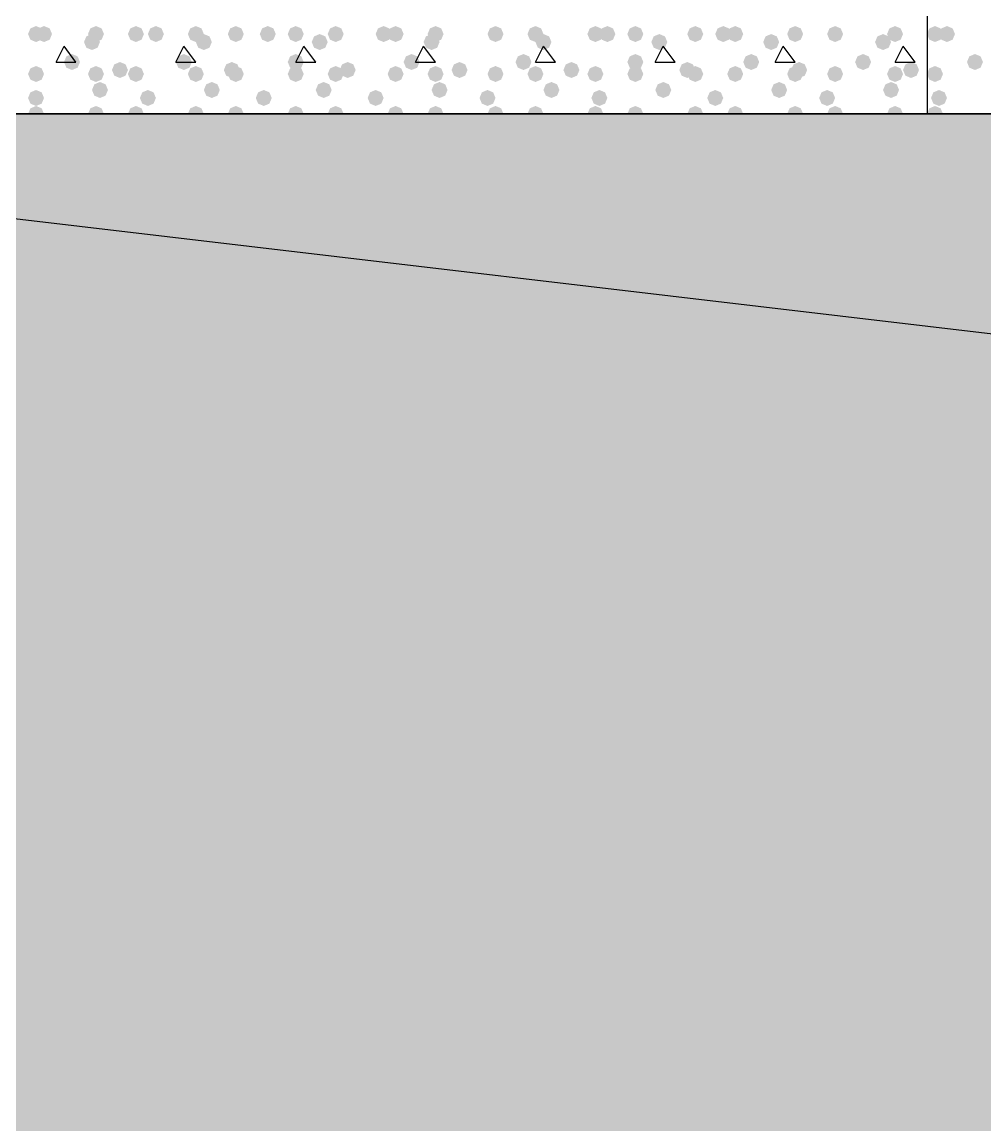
# Model space of a CAD drawing. Header units: millimetres. Extents: x 0 to 420, y 0 to 297.
# Drawn here: x 226.63 to 236.83, y 131.91 to 143.59 of the extents above; entities that cross this region are included whole.
import ezdxf

# ---------------------------------------------------------------- set-up
doc = ezdxf.new("R2010")
doc.units = ezdxf.units.MM
doc.layers.get('0').update_dxf_attribs({"linetype": 'CONTINUOUS'})

msp = doc.modelspace()

# ---------------------------------------------------------------- hatches: boundary and pattern name
at = {"true_color": 0x000008}
for points in [[(226.864333, 143.467667), (226.839463, 143.407871), (226.779667, 143.383), (226.719871, 143.407871), (226.695, 143.467667), (226.719871, 143.527462), (226.779667, 143.552333), (226.839462, 143.527463)], [(226.949, 143.467667), (226.924129, 143.407871), (226.864333, 143.383), (226.804538, 143.407871), (226.779667, 143.467667), (226.804537, 143.527462), (226.864333, 143.552333), (226.924129, 143.527463)], [(227.499333, 143.467667), (227.474463, 143.407871), (227.414667, 143.383), (227.354871, 143.407871), (227.33, 143.467667), (227.354871, 143.527462), (227.414667, 143.552333), (227.474462, 143.527463)], [(227.922667, 143.467667), (227.897796, 143.407871), (227.838, 143.383), (227.778204, 143.407871), (227.753333, 143.467667), (227.778204, 143.527462), (227.838, 143.552333), (227.897796, 143.527463)], [(228.134333, 143.467667), (228.109463, 143.407871), (228.049667, 143.383), (227.989871, 143.407871), (227.965, 143.467667), (227.989871, 143.527462), (228.049667, 143.552333), (228.109462, 143.527463)], [(228.557667, 143.467667), (228.532796, 143.407871), (228.473, 143.383), (228.413204, 143.407871), (228.388333, 143.467667), (228.413204, 143.527462), (228.473, 143.552333), (228.532796, 143.527463)], [(228.981, 143.467667), (228.956129, 143.407871), (228.896333, 143.383), (228.836538, 143.407871), (228.811667, 143.467667), (228.836537, 143.527462), (228.896333, 143.552333), (228.956129, 143.527463)], [(229.319667, 143.467667), (229.294796, 143.407871), (229.235, 143.383), (229.175204, 143.407871), (229.150333, 143.467667), (229.175204, 143.527462), (229.235, 143.552333), (229.294796, 143.527463)], [(229.616, 143.467667), (229.591129, 143.407871), (229.531333, 143.383), (229.471538, 143.407871), (229.446667, 143.467667), (229.471537, 143.527462), (229.531333, 143.552333), (229.591129, 143.527463)], [(230.039333, 143.467667), (230.014462, 143.407871), (229.954667, 143.383), (229.894871, 143.407871), (229.87, 143.467667), (229.894871, 143.527462), (229.954667, 143.552333), (230.014462, 143.527463)], [(230.547333, 143.467667), (230.522462, 143.407871), (230.462667, 143.383), (230.402871, 143.407871), (230.378, 143.467667), (230.402871, 143.527462), (230.462667, 143.552333), (230.522462, 143.527463)], [(230.674333, 143.467667), (230.649463, 143.407871), (230.589667, 143.383), (230.529871, 143.407871), (230.505, 143.467667), (230.529871, 143.527462), (230.589667, 143.552333), (230.649462, 143.527463)], [(231.097667, 143.467667), (231.072796, 143.407871), (231.013, 143.383), (230.953204, 143.407871), (230.928333, 143.467667), (230.953204, 143.527462), (231.013, 143.552333), (231.072796, 143.527463)], [(231.732667, 143.467667), (231.707796, 143.407871), (231.648, 143.383), (231.588204, 143.407871), (231.563333, 143.467667), (231.588204, 143.527462), (231.648, 143.552333), (231.707796, 143.527463)], [(231.732667, 143.467667), (231.707796, 143.407871), (231.648, 143.383), (231.588204, 143.407871), (231.563333, 143.467667), (231.588204, 143.527462), (231.648, 143.552333), (231.707796, 143.527463)], [(232.156, 143.467667), (232.131129, 143.407871), (232.071333, 143.383), (232.011538, 143.407871), (231.986667, 143.467667), (232.011537, 143.527462), (232.071333, 143.552333), (232.131129, 143.527463)], [(232.791, 143.467667), (232.766129, 143.407871), (232.706333, 143.383), (232.646538, 143.407871), (232.621667, 143.467667), (232.646537, 143.527462), (232.706333, 143.552333), (232.766129, 143.527463)], [(232.918, 143.467667), (232.893129, 143.407871), (232.833333, 143.383), (232.773538, 143.407871), (232.748667, 143.467667), (232.773537, 143.527462), (232.833333, 143.552333), (232.893129, 143.527463)], [(233.214333, 143.467667), (233.189462, 143.407871), (233.129667, 143.383), (233.069871, 143.407871), (233.045, 143.467667), (233.069871, 143.527462), (233.129667, 143.552333), (233.189462, 143.527463)], [(233.849333, 143.467667), (233.824462, 143.407871), (233.764667, 143.383), (233.704871, 143.407871), (233.68, 143.467667), (233.704871, 143.527462), (233.764667, 143.552333), (233.824462, 143.527463)], [(234.145667, 143.467667), (234.120796, 143.407871), (234.061, 143.383), (234.001204, 143.407871), (233.976333, 143.467667), (234.001204, 143.527462), (234.061, 143.552333), (234.120796, 143.527463)], [(234.272667, 143.467667), (234.247796, 143.407871), (234.188, 143.383), (234.128204, 143.407871), (234.103333, 143.467667), (234.128204, 143.527462), (234.188, 143.552333), (234.247796, 143.527463)], [(234.907667, 143.467667), (234.882796, 143.407871), (234.823, 143.383), (234.763204, 143.407871), (234.738333, 143.467667), (234.763204, 143.527462), (234.823, 143.552333), (234.882796, 143.527463)], [(235.331, 143.467667), (235.306129, 143.407871), (235.246333, 143.383), (235.186538, 143.407871), (235.161667, 143.467667), (235.186537, 143.527462), (235.246333, 143.552333), (235.306129, 143.527463)], [(235.331, 143.467667), (235.306129, 143.407871), (235.246333, 143.383), (235.186538, 143.407871), (235.161667, 143.467667), (235.186537, 143.527462), (235.246333, 143.552333), (235.306129, 143.527463)], [(235.966, 143.467667), (235.941129, 143.407871), (235.881333, 143.383), (235.821538, 143.407871), (235.796667, 143.467667), (235.821537, 143.527462), (235.881333, 143.552333), (235.941129, 143.527463)], [(227.457, 143.383), (227.432129, 143.323204), (227.372333, 143.298333), (227.312537, 143.323204), (227.287667, 143.383), (227.312537, 143.442796), (227.372333, 143.467667), (227.432129, 143.442796)], [(228.642333, 143.383), (228.617462, 143.323204), (228.557667, 143.298333), (228.497871, 143.323204), (228.473, 143.383), (228.497871, 143.442796), (228.557667, 143.467667), (228.617462, 143.442796)], [(229.87, 143.383), (229.845129, 143.323204), (229.785333, 143.298333), (229.725538, 143.323204), (229.700667, 143.383), (229.725537, 143.442796), (229.785333, 143.467667), (229.845129, 143.442796)], [(231.055333, 143.383), (231.030462, 143.323204), (230.970667, 143.298333), (230.910871, 143.323204), (230.886, 143.383), (230.910871, 143.442796), (230.970667, 143.467667), (231.030462, 143.442796)], [(232.240667, 143.383), (232.215796, 143.323204), (232.156, 143.298333), (232.096204, 143.323204), (232.071333, 143.383), (232.096204, 143.442796), (232.156, 143.467667), (232.215796, 143.442796)], [(233.468333, 143.383), (233.443463, 143.323204), (233.383667, 143.298333), (233.323871, 143.323204), (233.299, 143.383), (233.323871, 143.442796), (233.383667, 143.467667), (233.443462, 143.442796)], [(234.653667, 143.383), (234.628796, 143.323204), (234.569, 143.298333), (234.509204, 143.323204), (234.484333, 143.383), (234.509204, 143.442796), (234.569, 143.467667), (234.628796, 143.442796)], [(235.839, 143.383), (235.814129, 143.323204), (235.754333, 143.298333), (235.694538, 143.323204), (235.669667, 143.383), (235.694537, 143.442796), (235.754333, 143.467667), (235.814129, 143.442796)], [(227.245333, 143.171333), (227.220462, 143.111537), (227.160667, 143.086667), (227.100871, 143.111537), (227.076, 143.171333), (227.100871, 143.231129), (227.160667, 143.256), (227.220462, 143.231129)], [(228.430667, 143.171333), (228.405796, 143.111537), (228.346, 143.086667), (228.286204, 143.111537), (228.261333, 143.171333), (228.286204, 143.231129), (228.346, 143.256), (228.405796, 143.231129)], [(229.616, 143.171333), (229.591129, 143.111537), (229.531333, 143.086667), (229.471538, 143.111537), (229.446667, 143.171333), (229.471537, 143.231129), (229.531333, 143.256), (229.591129, 143.231129)], [(230.843667, 143.171333), (230.818796, 143.111537), (230.759, 143.086667), (230.699204, 143.111537), (230.674333, 143.171333), (230.699204, 143.231129), (230.759, 143.256), (230.818796, 143.231129)], [(232.029, 143.171333), (232.004129, 143.111537), (231.944333, 143.086667), (231.884538, 143.111537), (231.859667, 143.171333), (231.884537, 143.231129), (231.944333, 143.256), (232.004129, 143.231129)], [(233.214333, 143.171333), (233.189462, 143.111537), (233.129667, 143.086667), (233.069871, 143.111537), (233.045, 143.171333), (233.069871, 143.231129), (233.129667, 143.256), (233.189462, 143.231129)], [(234.442, 143.171333), (234.417129, 143.111537), (234.357333, 143.086667), (234.297537, 143.111537), (234.272667, 143.171333), (234.297537, 143.231129), (234.357333, 143.256), (234.417129, 143.231129)], [(235.627333, 143.171333), (235.602463, 143.111537), (235.542667, 143.086667), (235.482871, 143.111537), (235.458, 143.171333), (235.482871, 143.231129), (235.542667, 143.256), (235.602462, 143.231129)], [(227.753333, 143.086667), (227.728462, 143.026871), (227.668667, 143.002), (227.608871, 143.026871), (227.584, 143.086667), (227.608871, 143.146462), (227.668667, 143.171333), (227.728462, 143.146463)], [(228.938667, 143.086667), (228.913796, 143.026871), (228.854, 143.002), (228.794204, 143.026871), (228.769333, 143.086667), (228.794204, 143.146462), (228.854, 143.171333), (228.913796, 143.146463)], [(230.166333, 143.086667), (230.141462, 143.026871), (230.081667, 143.002), (230.021871, 143.026871), (229.997, 143.086667), (230.021871, 143.146462), (230.081667, 143.171333), (230.141462, 143.146463)], [(231.351667, 143.086667), (231.326796, 143.026871), (231.267, 143.002), (231.207204, 143.026871), (231.182333, 143.086667), (231.207204, 143.146462), (231.267, 143.171333), (231.326796, 143.146463)], [(232.537, 143.086667), (232.512129, 143.026871), (232.452333, 143.002), (232.392538, 143.026871), (232.367667, 143.086667), (232.392537, 143.146462), (232.452333, 143.171333), (232.512129, 143.146463)], [(233.764667, 143.086667), (233.739796, 143.026871), (233.68, 143.002), (233.620204, 143.026871), (233.595333, 143.086667), (233.620204, 143.146462), (233.68, 143.171333), (233.739796, 143.146463)], [(234.95, 143.086667), (234.925129, 143.026871), (234.865333, 143.002), (234.805538, 143.026871), (234.780667, 143.086667), (234.805537, 143.146462), (234.865333, 143.171333), (234.925129, 143.146463)], [(236.135333, 143.086667), (236.110462, 143.026871), (236.050667, 143.002), (235.990871, 143.026871), (235.966, 143.086667), (235.990871, 143.146462), (236.050667, 143.171333), (236.110462, 143.146463)], [(226.864333, 143.044333), (226.839463, 142.984537), (226.779667, 142.959667), (226.719871, 142.984537), (226.695, 143.044333), (226.719871, 143.104129), (226.779667, 143.129), (226.839462, 143.104129)], [(227.499333, 143.044333), (227.474463, 142.984537), (227.414667, 142.959667), (227.354871, 142.984537), (227.33, 143.044333), (227.354871, 143.104129), (227.414667, 143.129), (227.474462, 143.104129)], [(227.922667, 143.044333), (227.897796, 142.984537), (227.838, 142.959667), (227.778204, 142.984537), (227.753333, 143.044333), (227.778204, 143.104129), (227.838, 143.129), (227.897796, 143.104129)], [(228.557667, 143.044333), (228.532796, 142.984537), (228.473, 142.959667), (228.413204, 142.984537), (228.388333, 143.044333), (228.413204, 143.104129), (228.473, 143.129), (228.532796, 143.104129)], [(228.981, 143.044333), (228.956129, 142.984537), (228.896333, 142.959667), (228.836538, 142.984537), (228.811667, 143.044333), (228.836537, 143.104129), (228.896333, 143.129), (228.956129, 143.104129)], [(229.616, 143.044333), (229.591129, 142.984537), (229.531333, 142.959667), (229.471538, 142.984537), (229.446667, 143.044333), (229.471537, 143.104129), (229.531333, 143.129), (229.591129, 143.104129)], [(230.039333, 143.044333), (230.014462, 142.984537), (229.954667, 142.959667), (229.894871, 142.984537), (229.87, 143.044333), (229.894871, 143.104129), (229.954667, 143.129), (230.014462, 143.104129)], [(230.674333, 143.044333), (230.649463, 142.984537), (230.589667, 142.959667), (230.529871, 142.984537), (230.505, 143.044333), (230.529871, 143.104129), (230.589667, 143.129), (230.649462, 143.104129)], [(231.097667, 143.044333), (231.072796, 142.984537), (231.013, 142.959667), (230.953204, 142.984537), (230.928333, 143.044333), (230.953204, 143.104129), (231.013, 143.129), (231.072796, 143.104129)], [(231.732667, 143.044333), (231.707796, 142.984537), (231.648, 142.959667), (231.588204, 142.984537), (231.563333, 143.044333), (231.588204, 143.104129), (231.648, 143.129), (231.707796, 143.104129)], [(232.156, 143.044333), (232.131129, 142.984537), (232.071333, 142.959667), (232.011538, 142.984537), (231.986667, 143.044333), (232.011537, 143.104129), (232.071333, 143.129), (232.131129, 143.104129)], [(232.791, 143.044333), (232.766129, 142.984537), (232.706333, 142.959667), (232.646538, 142.984537), (232.621667, 143.044333), (232.646537, 143.104129), (232.706333, 143.129), (232.766129, 143.104129)], [(233.214333, 143.044333), (233.189462, 142.984537), (233.129667, 142.959667), (233.069871, 142.984537), (233.045, 143.044333), (233.069871, 143.104129), (233.129667, 143.129), (233.189462, 143.104129)], [(233.849333, 143.044333), (233.824462, 142.984537), (233.764667, 142.959667), (233.704871, 142.984537), (233.68, 143.044333), (233.704871, 143.104129), (233.764667, 143.129), (233.824462, 143.104129)], [(234.272667, 143.044333), (234.247796, 142.984537), (234.188, 142.959667), (234.128204, 142.984537), (234.103333, 143.044333), (234.128204, 143.104129), (234.188, 143.129), (234.247796, 143.104129)], [(234.907667, 143.044333), (234.882796, 142.984537), (234.823, 142.959667), (234.763204, 142.984537), (234.738333, 143.044333), (234.763204, 143.104129), (234.823, 143.129), (234.882796, 143.104129)], [(235.331, 143.044333), (235.306129, 142.984537), (235.246333, 142.959667), (235.186538, 142.984537), (235.161667, 143.044333), (235.186537, 143.104129), (235.246333, 143.129), (235.306129, 143.104129)], [(235.966, 143.044333), (235.941129, 142.984537), (235.881333, 142.959667), (235.821538, 142.984537), (235.796667, 143.044333), (235.821537, 143.104129), (235.881333, 143.129), (235.941129, 143.104129)], [(227.541667, 142.875), (227.516796, 142.815204), (227.457, 142.790333), (227.397204, 142.815204), (227.372333, 142.875), (227.397204, 142.934796), (227.457, 142.959667), (227.516796, 142.934796)], [(228.727, 142.875), (228.702129, 142.815204), (228.642333, 142.790333), (228.582538, 142.815204), (228.557667, 142.875), (228.582537, 142.934796), (228.642333, 142.959667), (228.702129, 142.934796)], [(229.912333, 142.875), (229.887462, 142.815204), (229.827667, 142.790333), (229.767871, 142.815204), (229.743, 142.875), (229.767871, 142.934796), (229.827667, 142.959667), (229.887462, 142.934796)], [(231.14, 142.875), (231.115129, 142.815204), (231.055333, 142.790333), (230.995538, 142.815204), (230.970667, 142.875), (230.995537, 142.934796), (231.055333, 142.959667), (231.115129, 142.934796)], [(232.325333, 142.875), (232.300462, 142.815204), (232.240667, 142.790333), (232.180871, 142.815204), (232.156, 142.875), (232.180871, 142.934796), (232.240667, 142.959667), (232.300462, 142.934796)], [(233.510667, 142.875), (233.485796, 142.815204), (233.426, 142.790333), (233.366204, 142.815204), (233.341333, 142.875), (233.366204, 142.934796), (233.426, 142.959667), (233.485796, 142.934796)], [(234.738333, 142.875), (234.713462, 142.815204), (234.653667, 142.790333), (234.593871, 142.815204), (234.569, 142.875), (234.593871, 142.934796), (234.653667, 142.959667), (234.713462, 142.934796)], [(235.923667, 142.875), (235.898796, 142.815204), (235.839, 142.790333), (235.779204, 142.815204), (235.754333, 142.875), (235.779204, 142.934796), (235.839, 142.959667), (235.898796, 142.934796)], [(226.864333, 142.790333), (226.839463, 142.730537), (226.779667, 142.705667), (226.719871, 142.730537), (226.695, 142.790333), (226.719871, 142.850129), (226.779667, 142.875), (226.839462, 142.850129)], [(228.049667, 142.790333), (228.024796, 142.730537), (227.965, 142.705667), (227.905204, 142.730537), (227.880333, 142.790333), (227.905204, 142.850129), (227.965, 142.875), (228.024796, 142.850129)], [(229.277333, 142.790333), (229.252462, 142.730537), (229.192667, 142.705667), (229.132871, 142.730537), (229.108, 142.790333), (229.132871, 142.850129), (229.192667, 142.875), (229.252462, 142.850129)], [(230.462667, 142.790333), (230.437796, 142.730537), (230.378, 142.705667), (230.318204, 142.730537), (230.293333, 142.790333), (230.318204, 142.850129), (230.378, 142.875), (230.437796, 142.850129)], [(231.648, 142.790333), (231.623129, 142.730537), (231.563333, 142.705667), (231.503537, 142.730537), (231.478667, 142.790333), (231.503537, 142.850129), (231.563333, 142.875), (231.623129, 142.850129)], [(232.833333, 142.790333), (232.808462, 142.730537), (232.748667, 142.705667), (232.688871, 142.730537), (232.664, 142.790333), (232.688871, 142.850129), (232.748667, 142.875), (232.808462, 142.850129)], [(234.061, 142.790333), (234.036129, 142.730537), (233.976333, 142.705667), (233.916538, 142.730537), (233.891667, 142.790333), (233.916537, 142.850129), (233.976333, 142.875), (234.036129, 142.850129)], [(235.246333, 142.790333), (235.221462, 142.730537), (235.161667, 142.705667), (235.101871, 142.730537), (235.077, 142.790333), (235.101871, 142.850129), (235.161667, 142.875), (235.221462, 142.850129)], [(226.864333, 142.621), (226.839463, 142.561204), (226.779667, 142.536333), (226.719871, 142.561204), (226.695, 142.621), (226.719871, 142.680796), (226.779667, 142.705667), (226.839462, 142.680796)], [(227.499333, 142.621), (227.474463, 142.561204), (227.414667, 142.536333), (227.354871, 142.561204), (227.33, 142.621), (227.354871, 142.680796), (227.414667, 142.705667), (227.474462, 142.680796)], [(227.922667, 142.621), (227.897796, 142.561204), (227.838, 142.536333), (227.778204, 142.561204), (227.753333, 142.621), (227.778204, 142.680796), (227.838, 142.705667), (227.897796, 142.680796)], [(228.557667, 142.621), (228.532796, 142.561204), (228.473, 142.536333), (228.413204, 142.561204), (228.388333, 142.621), (228.413204, 142.680796), (228.473, 142.705667), (228.532796, 142.680796)], [(228.981, 142.621), (228.956129, 142.561204), (228.896333, 142.536333), (228.836538, 142.561204), (228.811667, 142.621), (228.836537, 142.680796), (228.896333, 142.705667), (228.956129, 142.680796)], [(229.616, 142.621), (229.591129, 142.561204), (229.531333, 142.536333), (229.471538, 142.561204), (229.446667, 142.621), (229.471537, 142.680796), (229.531333, 142.705667), (229.591129, 142.680796)], [(230.039333, 142.621), (230.014462, 142.561204), (229.954667, 142.536333), (229.894871, 142.561204), (229.87, 142.621), (229.894871, 142.680796), (229.954667, 142.705667), (230.014462, 142.680796)], [(230.674333, 142.621), (230.649463, 142.561204), (230.589667, 142.536333), (230.529871, 142.561204), (230.505, 142.621), (230.529871, 142.680796), (230.589667, 142.705667), (230.649462, 142.680796)], [(231.097667, 142.621), (231.072796, 142.561204), (231.013, 142.536333), (230.953204, 142.561204), (230.928333, 142.621), (230.953204, 142.680796), (231.013, 142.705667), (231.072796, 142.680796)], [(231.732667, 142.621), (231.707796, 142.561204), (231.648, 142.536333), (231.588204, 142.561204), (231.563333, 142.621), (231.588204, 142.680796), (231.648, 142.705667), (231.707796, 142.680796)], [(232.156, 142.621), (232.131129, 142.561204), (232.071333, 142.536333), (232.011538, 142.561204), (231.986667, 142.621), (232.011537, 142.680796), (232.071333, 142.705667), (232.131129, 142.680796)], [(232.791, 142.621), (232.766129, 142.561204), (232.706333, 142.536333), (232.646538, 142.561204), (232.621667, 142.621), (232.646537, 142.680796), (232.706333, 142.705667), (232.766129, 142.680796)], [(233.214333, 142.621), (233.189462, 142.561204), (233.129667, 142.536333), (233.069871, 142.561204), (233.045, 142.621), (233.069871, 142.680796), (233.129667, 142.705667), (233.189462, 142.680796)], [(233.849333, 142.621), (233.824462, 142.561204), (233.764667, 142.536333), (233.704871, 142.561204), (233.68, 142.621), (233.704871, 142.680796), (233.764667, 142.705667), (233.824462, 142.680796)], [(234.272667, 142.621), (234.247796, 142.561204), (234.188, 142.536333), (234.128204, 142.561204), (234.103333, 142.621), (234.128204, 142.680796), (234.188, 142.705667), (234.247796, 142.680796)], [(234.907667, 142.621), (234.882796, 142.561204), (234.823, 142.536333), (234.763204, 142.561204), (234.738333, 142.621), (234.763204, 142.680796), (234.823, 142.705667), (234.882796, 142.680796)], [(235.331, 142.621), (235.306129, 142.561204), (235.246333, 142.536333), (235.186538, 142.561204), (235.161667, 142.621), (235.186537, 142.680796), (235.246333, 142.705667), (235.306129, 142.680796)], [(235.966, 142.621), (235.941129, 142.561204), (235.881333, 142.536333), (235.821538, 142.561204), (235.796667, 142.621), (235.821537, 142.680796), (235.881333, 142.705667), (235.941129, 142.680796)]]:
    msp.add_hatch(color=0, dxfattribs=at).paths.add_polyline_path(points, flags=0)
at = {"true_color": 0x000007}
for points in [[(236.389333, 143.467667), (236.364463, 143.407871), (236.304667, 143.383), (236.244871, 143.407871), (236.22, 143.467667), (236.244871, 143.527462), (236.304667, 143.552333), (236.364462, 143.527463)], [(236.516333, 143.467667), (236.491462, 143.407871), (236.431667, 143.383), (236.371871, 143.407871), (236.347, 143.467667), (236.371871, 143.527462), (236.431667, 143.552333), (236.491462, 143.527463)], [(236.812667, 143.171333), (236.787796, 143.111537), (236.728, 143.086667), (236.668204, 143.111537), (236.643333, 143.171333), (236.668204, 143.231129), (236.728, 143.256), (236.787796, 143.231129)], [(236.389333, 143.044333), (236.364463, 142.984537), (236.304667, 142.959667), (236.244871, 142.984537), (236.22, 143.044333), (236.244871, 143.104129), (236.304667, 143.129), (236.364462, 143.104129)], [(236.431667, 142.790333), (236.406796, 142.730537), (236.347, 142.705667), (236.287204, 142.730537), (236.262333, 142.790333), (236.287204, 142.850129), (236.347, 142.875), (236.406796, 142.850129)], [(236.389333, 142.621), (236.364463, 142.561204), (236.304667, 142.536333), (236.244871, 142.561204), (236.22, 142.621), (236.244871, 142.680796), (236.304667, 142.705667), (236.364462, 142.680796)]]:
    msp.add_hatch(color=0, dxfattribs=at).paths.add_polyline_path(points, flags=0)
at = {"true_color": 0x000008}
h = msp.add_hatch(color=0, dxfattribs=at)
h.paths.add_polyline_path([(378.544667, 142.621), (217.17, 142.621), (378.544667, 123.571)], flags=0)
h.paths.add_polyline_path([(217.17, 142.621), (378.544667, 123.571), (217.17, 123.571)], flags=0)

# ---------------------------------------------------------------- linework, layer by layer
at = {"color": 0, "true_color": 0x000007}
for points in [[(31.369, 142.621), (31.369, 165.946667), (379.603, 165.946667), (379.603, 142.621), (217.17, 142.621), (217.17, 121.454333), (193.844333, 121.454333), (193.844333, 142.621)], [(31.369, 142.621), (31.369, 165.946667), (379.603, 165.946667), (379.603, 142.621), (217.17, 142.621), (217.17, 121.454333), (193.844333, 121.454333), (193.844333, 142.621)], [(236.22, 144.737667), (236.22, 142.621), (238.336667, 142.621), (238.336667, 144.737667)]]:
    msp.add_lwpolyline(points, close=True, dxfattribs=at)
at = {"color": 0, "true_color": 0x000008}
for points in [[(226.991333, 143.171333), (227.076, 143.340667)], [(227.203, 143.171333), (227.076, 143.340667)], [(228.261333, 143.171333), (228.346, 143.340667)], [(228.473, 143.171333), (228.346, 143.340667)], [(229.531333, 143.171333), (229.616, 143.340667)], [(229.743, 143.171333), (229.616, 143.340667)], [(230.801333, 143.171333), (230.886, 143.340667)], [(231.013, 143.171333), (230.886, 143.340667)], [(232.071333, 143.171333), (232.156, 143.340667)], [(232.283, 143.171333), (232.156, 143.340667)], [(233.341333, 143.171333), (233.426, 143.340667)], [(233.553, 143.171333), (233.426, 143.340667)], [(234.611333, 143.171333), (234.696, 143.340667)], [(234.823, 143.171333), (234.696, 143.340667)], [(235.881333, 143.171333), (235.966, 143.340667)], [(236.093, 143.171333), (235.966, 143.340667)], [(226.991333, 143.171333), (227.203, 143.171333)], [(228.261333, 143.171333), (228.473, 143.171333)], [(229.531333, 143.171333), (229.743, 143.171333)], [(230.801333, 143.171333), (231.013, 143.171333)], [(232.071333, 143.171333), (232.283, 143.171333)], [(233.341333, 143.171333), (233.553, 143.171333)], [(234.611333, 143.171333), (234.823, 143.171333)], [(235.881333, 143.171333), (236.093, 143.171333)]]:
    msp.add_lwpolyline(points, dxfattribs=at)
for points in [[(378.544667, 142.621), (217.17, 142.621), (378.544667, 123.571)], [(217.17, 142.621), (378.544667, 123.571), (217.17, 123.571)]]:
    msp.add_lwpolyline(points, close=True, dxfattribs=at)
at = {"color": 0, "true_color": 0x000007}
msp.add_lwpolyline([(217.17, 142.621), (236.22, 142.621)], dxfattribs=at)

doc.saveas('drawing.dxf')
